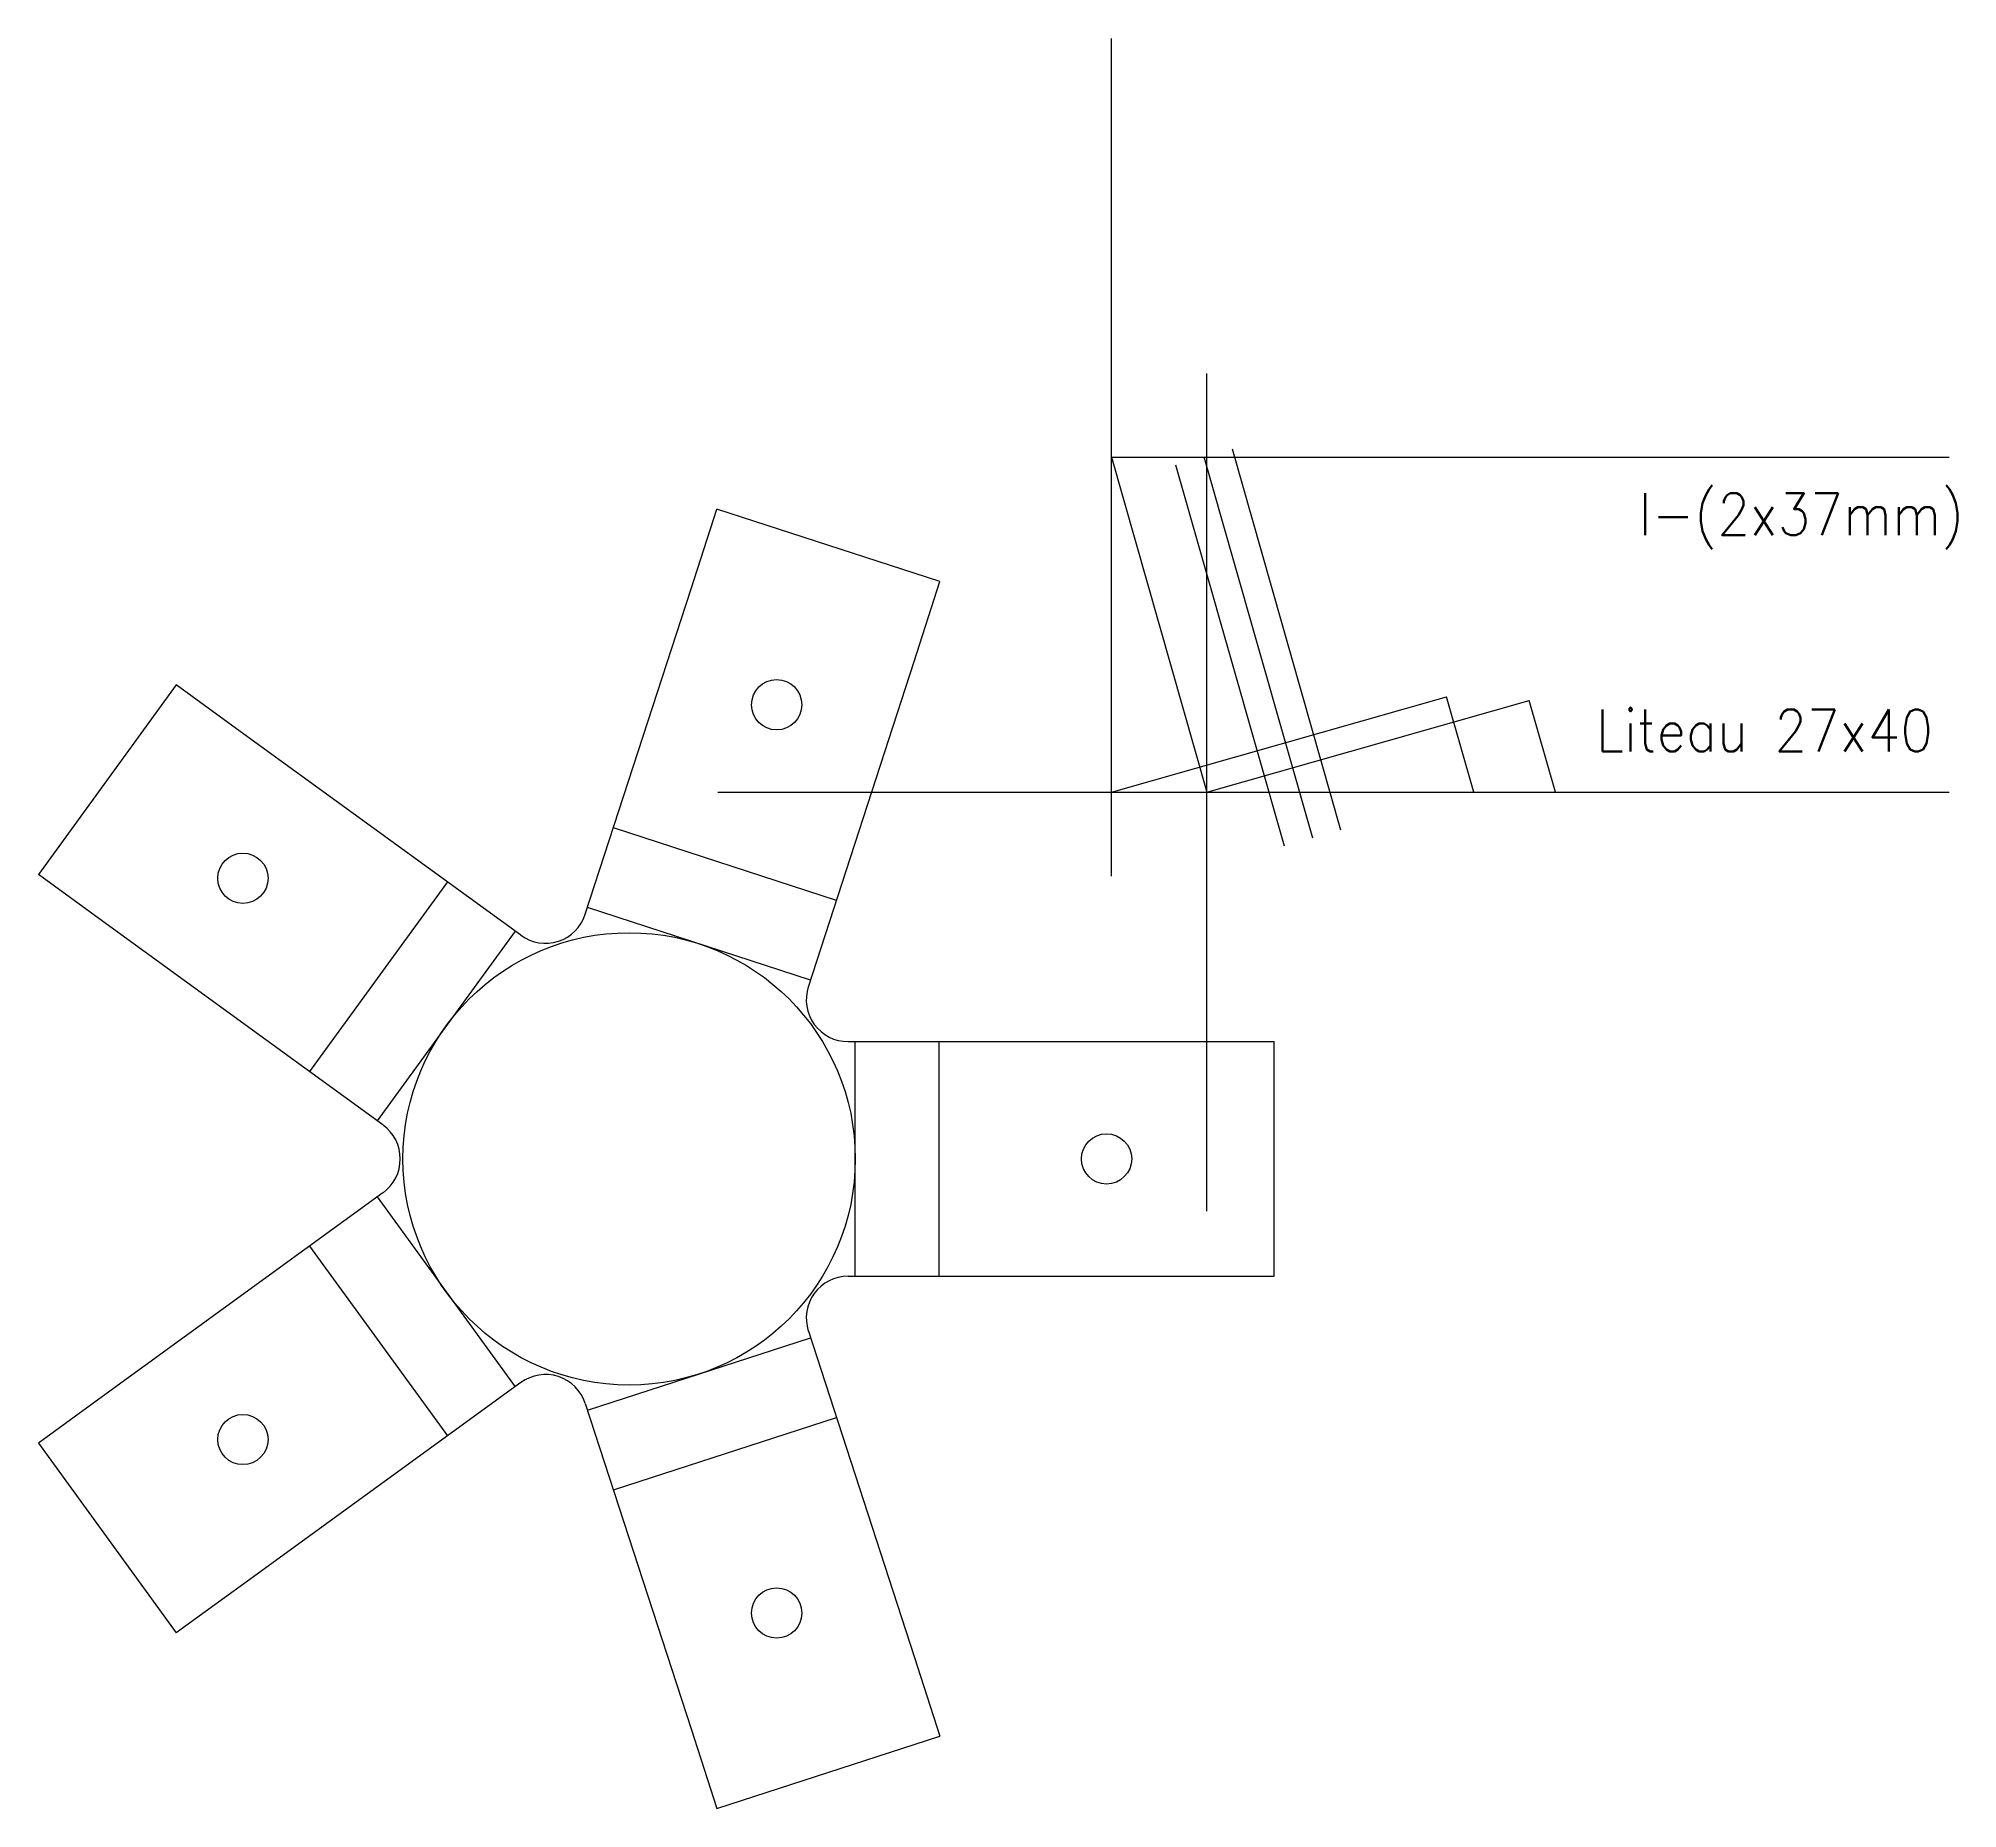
# Model space of a CAD drawing. Header units: millimetres. Extents: x -51 to 179, y -58 to 154.
import ezdxf

# ---------------------------------------------------------------- set-up
doc = ezdxf.new("R2010")
doc.units = ezdxf.units.MM
doc.layers.get('0').update_dxf_attribs({"lineweight": 25, "true_color": 0xffffff})
for name, color, linetype, lineweight, true_color in [('Construction', 1, 'Continuous', 25, 0xff0000), ('epaisseur40', 7, 'Continuous', 25, 0x000000), ('layer 2', 3, 'Continuous', 25, 0x00ff00)]:
    doc.layers.add(name, color=color, linetype=linetype, lineweight=lineweight, true_color=true_color)
doc.styles.add('textstyle0', font='')
doc.styles.add('textstyle1', font='')
doc.styles.get('textstyle0').set_extended_font_data('Standard')
doc.styles.get('textstyle1').set_extended_font_data('Standard')

msp = doc.modelspace()

# ---------------------------------------------------------------- linework, layer by layer
for p, q in [((14.77, 49.2), (27.39, 88.05)), ((41.4, 40.55), (54.02, 79.39)), ((7.07, 46.7), (-25.98, 70.71)), ((130.58, 63.76), (177.59, 63.76)), ((-9.39, 24.05), (-42.43, 48.06)), ((46.15, 34), (87, 34)), ((-9.39, 15.95), (-42.43, -8.06)), ((46.15, 6), (87, 6)), ((41.4, -0.55), (54.02, -39.39)), ((7.07, -6.7), (-25.98, -30.71)), ((14.77, -9.2), (27.39, -48.05))]:
    msp.add_line(p, q)
for centre in [(37.61, 74.21), (-26.11, 53.5), (77, 20), (-26.11, -13.5), (37.61, -34.21)]:
    msp.add_circle(centre, 3)
for centre, start, end in [((10.01, 50.74), 234, 342), ((46.15, 39), 162, 270), ((-12.32, 20), 306, 54), ((46.15, 1), 90, 198), ((10.01, -10.74), 18, 126)]:
    msp.add_arc(centre, 5, start, end)
at = {"layer": 'Construction'}
for p, q in [((77.59, 53.76), (77.59, 153.76)), ((88.99, 13.76), (88.99, 113.76)), ((44.75, 50.86), (18.12, 59.52)), ((41.66, 41.35), (15.03, 50)), ((6.39, 47.2), (-10.07, 24.54)), ((47, 6), (47, 34)), ((57, 6), (57, 34)), ((-10.07, 15.46), (6.39, -7.2)), ((-18.16, 9.58), (-1.7, -13.07)), ((15.03, -10), (41.66, -1.35)), ((18.12, -19.52), (44.75, -10.86))]:
    msp.add_line(p, q, dxfattribs=at)
at = {"layer": 'Construction', "linetype": 'Continuous'}
msp.add_line((-1.7, 53.07), (-18.16, 30.42), dxfattribs=at)
at = {"layer": 'Construction'}
msp.add_circle((20, 20), 27, dxfattribs=at)
at = {"layer": 'epaisseur40'}
for p, q in [((77.59, 103.76), (126.88, 103.76)), ((77.59, 103.76), (88.99, 63.76)), ((126.88, 103.76), (177.59, 103.76)), ((27.39, 88.05), (30.48, 97.56)), ((57.11, 88.91), (30.48, 97.56)), ((54.02, 79.39), (57.11, 88.91)), ((-34.07, 76.59), (-50.52, 53.93)), ((-25.98, 70.71), (-34.07, 76.59)), ((88.99, 63.76), (127.46, 74.71)), ((130.58, 63.76), (127.46, 74.71)), ((-42.43, 48.06), (-50.52, 53.93)), ((87, 34), (97, 34)), ((97, 6), (97, 34)), ((87, 6), (97, 6)), ((-42.43, -8.06), (-50.52, -13.93)), ((-50.52, -13.93), (-34.07, -36.59)), ((-25.98, -30.71), (-34.07, -36.59)), ((54.02, -39.39), (57.11, -48.91)), ((27.39, -48.05), (30.48, -57.56)), ((30.48, -57.56), (57.11, -48.91))]:
    msp.add_line(p, q, dxfattribs=at)
at = {"layer": 'layer 2'}
for p, q in [((101.61, 58.28), (88.65, 103.76)), ((104.97, 59.24), (92.02, 104.71)), ((98.24, 57.32), (85.28, 102.8)), ((77.59, 63.76), (117.59, 75.15)), ((120.84, 63.76), (117.59, 75.15)), ((30.58, 63.76), (130.58, 63.76))]:
    msp.add_line(p, q, dxfattribs=at)

# ---------------------------------------------------------------- texts
at = {"insert": (140.53, 92.8), "char_height": 1, "attachment_point": 7, "style": 'textstyle0'}
msp.add_mtext('\\H5;l-(2x37mm)', dxfattribs=at)
at = {"layer": 'epaisseur40', "insert": (135.44, 68.65), "char_height": 1, "attachment_point": 7, "style": 'textstyle1'}
msp.add_mtext('\\H5;Liteau 27x40', dxfattribs=at)

doc.saveas('drawing.dxf')
